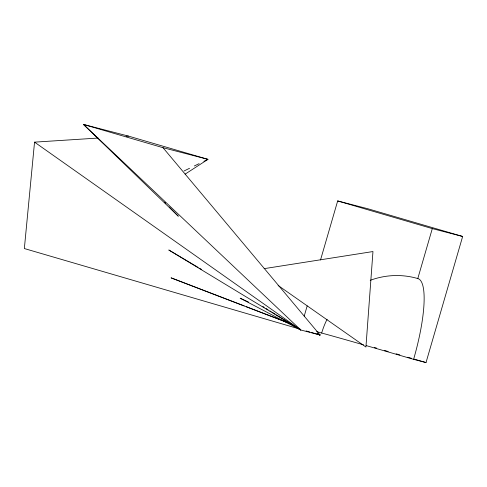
<?xml version="1.0" encoding="UTF-8"?>
<svg xmlns="http://www.w3.org/2000/svg" width="487" height="487" viewBox="0 0 487 487"><rect width="100%" height="100%" fill="white"/><g stroke="black" fill="none" stroke-linecap="round" stroke-linejoin="round"><path stroke-width="0.73" d="M98.155 138.052L34.547 142.143L24.35 248.547L300.339 329.23M304.217 316.1L307.181 305.891M320.519 259.973L337.674 200.936L368.014 208.801L462.65 236.469L426.015 362.565L413.597 359.345A79.29 0.554 16.2 0 0 366.151 345.587M413.597 359.345A79.29 18.512 -73.7 0 0 417.791 278.558L432.304 228.604L462.65 236.469M185.133 174.133L207.973 159.346L128.446 136.098L83.466 124.435L178.297 216.204L169.299 206.981M184.08 170.955L189.546 168.301M194.319 165.982L199.098 163.662M203.876 161.337L207.973 159.346L162.993 147.689L83.466 124.435L300.789 329.997L320.05 334.995L162.993 147.689M264.137 268.654L372.963 251.548L365.932 347.03L278.101 285.449M126.176 136.244L128.446 136.098M337.674 200.936L432.304 228.604M374.333 347.45L376.518 348.089M384.523 350.433L388.163 351.498M396.168 353.836L399.809 354.901M407.82 357.245L411.454 358.304M414.37 359.156L426.015 362.565M316.69 331.604L321.67 333.059A79.29 0.554 16.2 0 1 363.546 344.839M306.177 330.941L309.829 332.006M311.29 332.432L320.05 334.995L317.299 333.723M288.304 322.942L171.065 277.846L244.139 305.879M246.27 306.694L287.415 322.473M248.443 302.013L240.176 298.208L300.789 329.997L34.547 142.143M198.118 267.406L168.8 249.995L300.789 329.997L276.385 314.888M199.42 268.185L201.375 269.341M262.895 306.53L264.179 307.327M266.103 308.521L268.033 309.714M269.956 310.907L271.241 311.704M272.531 312.502L275.1 314.091M164.533 202.093L165.592 203.182M321.67 333.059A79.29 77.098 -75.5 0 1 327.075 319.283M370.205 280.329A79.29 77.098 -75.5 0 1 417.791 278.558M320.05 334.995L317.232 333.924L320.05 334.995"/></g></svg>
